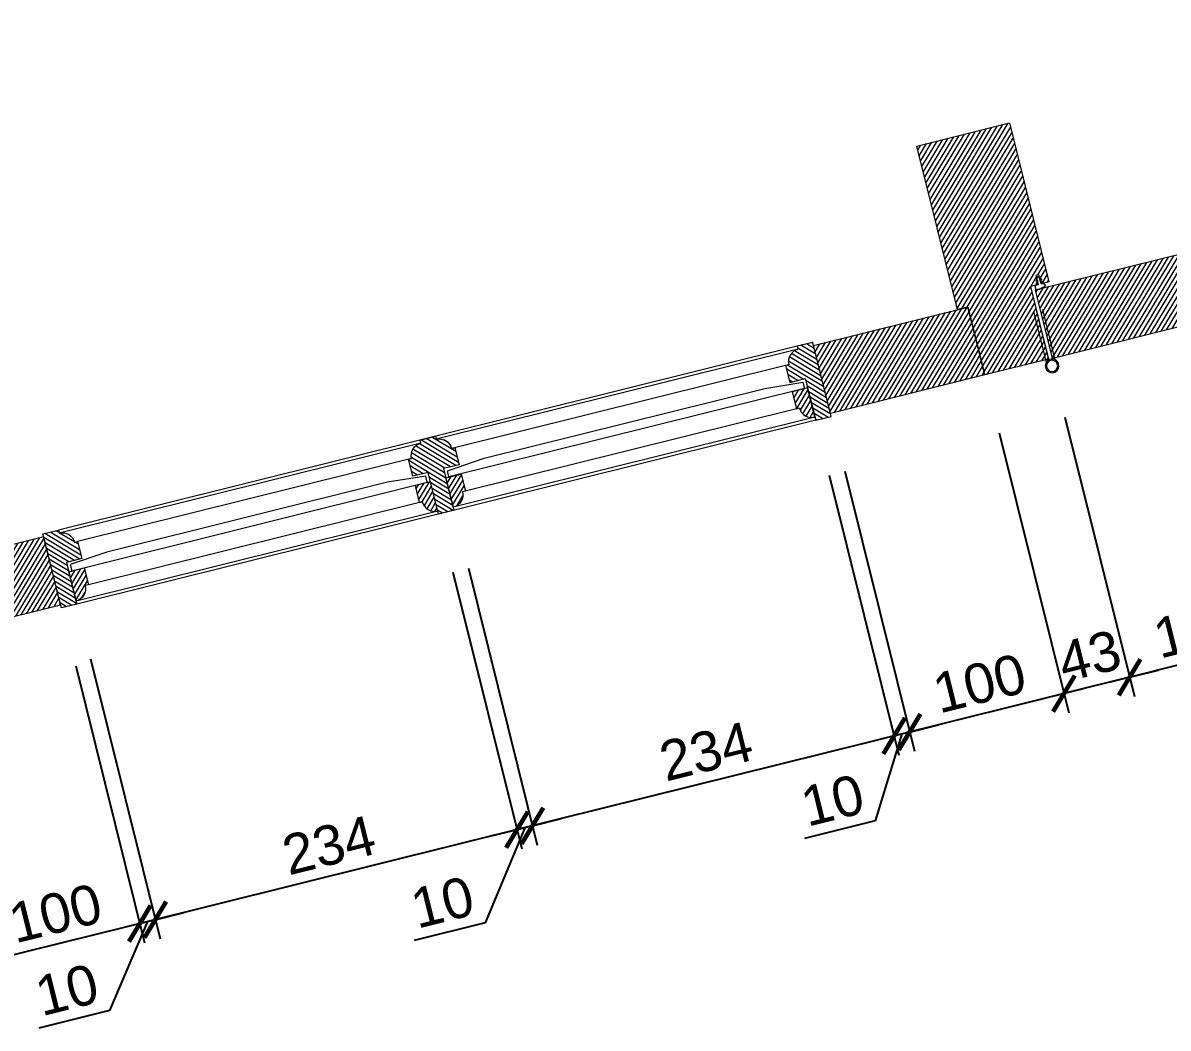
# Model space of a CAD drawing. Header units: inches. Extents: x 122939 to 389145, y 29603 to 574065.
# Drawn here: x 325581 to 326301, y 500528 to 501160 of the extents above; entities that cross this region are included whole.
import ezdxf

# ---------------------------------------------------------------- set-up
doc = ezdxf.new("R2010")
doc.units = ezdxf.units.IN
doc.header["$MEASUREMENT"] = 0
doc.layers.add('DETAIL', color=1, linetype='Continuous')
doc.layers.add('FURNITURE', color=252, linetype='Continuous')
doc.layers.add('GRC', color=41, linetype='Continuous', lineweight=0)
doc.styles.add('DA-dim', font='arial.ttf')
doc.dimstyles.new('DA-10', dxfattribs={"dimtxt": 25, "dimasz": 18.75, "dimexe": 12.5, "dimexo": 37.5, "dimgap": 6.25, "dimtad": 1, "dimdec": 0, "dimdsep": 46, "dimtxsty": 'DA-dim', "dimblk": 'ARCHTICK', "dimcen": 0, "dimdle": 12.5, "dimadec": 0, "dimazin": 0, "dimtfac": 1, "dimtdec": 0, "dimtix": 1, "dimtmove": 2, "dimatfit": 3, "dimfxl": 1, "dimarcsym": 0})
pattern_1 = [(135, (-4101.4994, -5827.568), (-1.76776695, -1.76776695), [])]
pattern_2 = [(135, (-3108.8667, -5827.568), (-1.76776695, -1.76776695), [])]
pattern_3 = [(135, (247.5, 0), (-1.76776695, -1.76776695), [])]

# ---------------------------------------------------------------- blocks, each defined once
blk = doc.blocks.new('A$C276B60FF')
at = {"layer": 'FURNITURE', "color": 0, "lineweight": 5}
for p, q in [((4.05, -4.71, -468.18), (5.32, -3.35, -468.18)), ((4.05, -6.41, -468.18), (5.19, -5.19, -468.18)), ((5.25, -4.42, -468.18), (4.16, -4.87, -468.18)), ((5.11, -6.16, -468.18), (4.16, -6.56, -468.18)), ((8, -4.71, -468.18), (6.72, -3.35, -468.18)), ((6.8, -4.42, -468.18), (7.89, -4.87, -468.18)), ((8, -6.41, -468.18), (6.86, -5.19, -468.18)), ((6.93, -6.16, -468.18), (7.89, -6.56, -468.18))]:
    blk.add_line(p, q, dxfattribs=at)
at = {"layer": 'FURNITURE', "color": 0, "lineweight": 5, "elevation": -468.18}
for points in [[(5.11, -6.16), (5.03, -7.29)], [(5.25, -4.42), (5.19, -5.19)], [(6.86, -5.19), (6.8, -4.42)], [(7.02, -7.29), (6.93, -6.16)]]:
    blk.add_lwpolyline(points, dxfattribs=at)
for points in [[(6.72, -3.35), (6.69, -2.95, 0.873613), (5.35, -2.96), (5.32, -3.35)], [(3.02, -9.86), (3.02, -7.87, -0.371091), (3.52, -7.37, -0.011049), (5.03, -7.29, -0.011049)], [(7.02, -7.29, -0.01116), (8.55, -7.37, -0.382087), (9.02, -7.87), (9.02, -9, -0.302252), (8.69, -9.48, -0.080721), (3.53, -10.36, -0.418), (3.02, -9.86)]]:
    blk.add_lwpolyline(points, format="xyb", dxfattribs=at)
at = {"layer": 'FURNITURE', "color": 0, "lineweight": 5}
for centre, start, end in [((4.12, -4.77, -468.18), 141.13248, 292.07286), ((4.12, -6.47, -468.18), 141.13248, 292.07286), ((7.92, -4.77, -468.18), 247.92714, 38.86752), ((7.92, -6.47, -468.18), 247.92714, 38.86752)]:
    blk.add_arc(centre, 0.1, start, end, dxfattribs=at)
blk = doc.blocks.new('french door top')
at = {"lineweight": 0}
h = blk.add_hatch(dxfattribs=at)
h.set_pattern_fill('ANSI31', color=8, scale=20, angle=90)
h.paths.add_polyline_path([(5903.73, 5862.51), (6003.73, 5862.51), (6003.73, 5906.51), (5903.73, 5906.51)])
h = blk.add_hatch(dxfattribs=at)
h.set_pattern_fill('ANSI31', color=8, scale=20)
h.paths.add_polyline_path([(6003.73, 5860.51), (6013.73, 5860.51), (6013.73, 5887.51), (6023.73, 5887.51), (6023.73, 5898.51), (6021.73, 5898.51, 0.414214), (6013.73, 5906.51), (6013.73, 5908.51), (6003.73, 5908.51)])
h = blk.add_hatch(dxfattribs=at)
h.set_pattern_fill('ANSI31', color=8, scale=20)
edge = h.paths.add_edge_path()
edge.add_line((6251.23, 5860.51), (6251.23, 5887.51))
edge.add_line((6251.23, 5887.51), (6241.23, 5887.51))
edge.add_line((6241.23, 5887.51), (6241.23, 5898.51))
edge.add_line((6241.23, 5898.51), (6243.23, 5898.51))
edge.add_arc((6251.23, 5898.51), 8, 90, 180, ccw=False)
edge.add_line((6251.23, 5906.51), (6251.23, 5908.51))
edge.add_line((6251.23, 5908.51), (6261.23, 5908.51))
edge.add_line((6261.23, 5908.51), (6261.23, 5906.51))
edge.add_arc((6261.23, 5898.51), 8, 0, 90, ccw=False)
edge.add_line((6269.23, 5898.51), (6271.23, 5898.51))
edge.add_line((6271.23, 5898.51), (6271.23, 5887.51))
edge.add_line((6271.23, 5887.51), (6261.23, 5887.51))
edge.add_line((6261.23, 5887.51), (6261.23, 5860.51))
edge.add_line((6261.23, 5860.51), (6251.23, 5860.51))
h = blk.add_hatch(dxfattribs=at)
h.set_pattern_fill('ANSI31', color=8, scale=20)
h.set_pattern_definition([(45, (247.5, 0), (-1.76776695, 1.76776695), [])])
edge = h.paths.add_edge_path()
edge.add_line((6498.73, 5860.51), (6498.73, 5887.51))
edge.add_line((6498.73, 5887.51), (6488.73, 5887.51))
edge.add_line((6488.73, 5887.51), (6488.73, 5898.51))
edge.add_line((6488.73, 5898.51), (6490.73, 5898.51))
edge.add_arc((6498.73, 5898.51), 8, 90, 180, ccw=False)
edge.add_line((6498.73, 5906.51), (6498.73, 5908.51))
edge.add_line((6498.73, 5908.51), (6508.73, 5908.51))
edge.add_line((6508.73, 5908.51), (6508.73, 5906.51))
edge.add_arc((6508.73, 5898.51), 8, 0, 90, ccw=False)
edge.add_line((6516.73, 5898.51), (6518.73, 5898.51))
edge.add_line((6518.73, 5898.51), (6518.73, 5887.51))
edge.add_line((6518.73, 5887.51), (6508.73, 5887.51))
edge.add_line((6508.73, 5887.51), (6508.73, 5860.51))
edge.add_line((6508.73, 5860.51), (6498.73, 5860.51))
h = blk.add_hatch(dxfattribs=at)
h.set_pattern_fill('ANSI31', color=8, scale=20)
h.paths.add_polyline_path([(6736.23, 5898.51), (6738.23, 5898.51, -0.414214), (6746.23, 5906.51), (6746.23, 5908.51), (6756.23, 5908.51), (6756.23, 5860.51), (6746.23, 5860.51), (6746.23, 5887.51), (6736.23, 5887.51)])
h = blk.add_hatch(dxfattribs=at)
h.set_pattern_fill('ANSI31', color=8, scale=20, angle=90)
edge = h.paths.add_edge_path()
edge.add_line((6856.23, 5862.51), (6756.23, 5862.51))
edge.add_line((6756.23, 5862.51), (6756.23, 5906.51))
edge.add_line((6756.23, 5906.51), (6855.8, 5906.51))
edge.add_line((6855.8, 5906.51), (6855.8, 5862.51))
h = blk.add_hatch(dxfattribs=at)
h.set_pattern_fill('ANSI31', color=8, scale=20, angle=90)
h.paths.add_polyline_path([(6023.73, 5881.51), (6013.73, 5881.51), (6013.73, 5862.51, 0.414214), (6021.73, 5870.51), (6023.73, 5870.51)])
h = blk.add_hatch(dxfattribs=at)
h.set_pattern_fill('ANSI31', color=8, scale=20, angle=90)
edge = h.paths.add_edge_path()
edge.add_line((6251.23, 5862.51), (6251.23, 5881.51))
edge.add_line((6251.23, 5881.51), (6241.23, 5881.51))
edge.add_line((6241.23, 5881.51), (6241.23, 5870.51))
edge.add_line((6241.23, 5870.51), (6243.23, 5870.51))
edge.add_arc((6251.23, 5870.51), 8, 180, 270)
h = blk.add_hatch(dxfattribs=at)
h.set_pattern_fill('ANSI31', color=8, scale=20, angle=90)
edge = h.paths.add_edge_path()
edge.add_line((6261.23, 5862.51), (6261.23, 5881.51))
edge.add_line((6261.23, 5881.51), (6271.23, 5881.51))
edge.add_line((6271.23, 5881.51), (6271.23, 5870.51))
edge.add_line((6271.23, 5870.51), (6269.23, 5870.51))
edge.add_arc((6261.23, 5870.51), 8, -90, 0, ccw=False)
h = blk.add_hatch(dxfattribs=at)
h.set_pattern_fill('ANSI31', color=8, scale=20, angle=90)
h.set_pattern_definition(pattern_3)
edge = h.paths.add_edge_path()
edge.add_line((6498.73, 5862.51), (6498.73, 5881.51))
edge.add_line((6498.73, 5881.51), (6488.73, 5881.51))
edge.add_line((6488.73, 5881.51), (6488.73, 5870.51))
edge.add_line((6488.73, 5870.51), (6490.73, 5870.51))
edge.add_arc((6498.73, 5870.51), 8, 180, 270)
h = blk.add_hatch(dxfattribs=at)
h.set_pattern_fill('ANSI31', color=8, scale=20, angle=90)
h.set_pattern_definition(pattern_3)
edge = h.paths.add_edge_path()
edge.add_line((6508.73, 5862.51), (6508.73, 5881.51))
edge.add_line((6508.73, 5881.51), (6518.73, 5881.51))
edge.add_line((6518.73, 5881.51), (6518.73, 5870.51))
edge.add_line((6518.73, 5870.51), (6516.73, 5870.51))
edge.add_arc((6508.73, 5870.51), 8, -90, 0, ccw=False)
h = blk.add_hatch(dxfattribs=at)
h.set_pattern_fill('ANSI31', color=8, scale=20, angle=90)
h.paths.add_polyline_path([(6736.23, 5881.51), (6746.23, 5881.51), (6746.23, 5862.51, -0.414214), (6738.23, 5870.51), (6736.23, 5870.51)])
at = {"color": 8, "lineweight": 0}
for p, q in [((6746.23, 5908.51), (6013.73, 5908.51)), ((6251.23, 5906.51), (6013.73, 5906.51)), ((6498.73, 5906.51), (6261.23, 5906.51)), ((6746.23, 5906.51), (6508.73, 5906.51)), ((6243.23, 5898.51), (6021.73, 5898.51)), ((6490.73, 5898.51), (6269.23, 5898.51)), ((6736.23, 5898.51), (6516.73, 5898.51)), ((6243.23, 5870.51), (6021.73, 5870.51)), ((6490.73, 5870.51), (6269.23, 5870.51)), ((6736.23, 5870.51), (6516.73, 5870.51)), ((6251.23, 5862.51), (6013.73, 5862.51)), ((6498.73, 5862.51), (6261.23, 5862.51)), ((6746.23, 5862.51), (6508.73, 5862.51)), ((6746.23, 5860.51), (6013.73, 5860.51))]:
    blk.add_line(p, q, dxfattribs=at)
at = {"color": 0, "lineweight": -2, "elevation": 0}
for points in [[(5903.73, 5862.51), (6003.73, 5862.51), (6003.73, 5906.51), (5903.73, 5906.51), (5903.73, 5862.51)], [(6856.23, 5862.51), (6756.23, 5862.51), (6756.23, 5906.51), (6855.8, 5906.51), (6855.8, 5862.51)]]:
    blk.add_lwpolyline(points, dxfattribs=at)
for points in [[(6013.73, 5860.51), (6003.73, 5860.51), (6003.73, 5908.51), (6013.73, 5908.51), (6013.73, 5906.51, -0.414214), (6021.73, 5898.51), (6023.73, 5898.51), (6023.73, 5887.51), (6013.73, 5887.51), (6013.73, 5860.51)], [(6746.23, 5860.51), (6756.23, 5860.51), (6756.23, 5908.51), (6746.23, 5908.51), (6746.23, 5906.51, 0.414214), (6738.23, 5898.51), (6736.23, 5898.51), (6736.23, 5887.51), (6746.23, 5887.51), (6746.23, 5860.51)], [(6013.73, 5862.51), (6013.73, 5881.51), (6023.73, 5881.51), (6023.73, 5870.51), (6021.73, 5870.51, -0.414214), (6013.73, 5862.51, 1)], [(6251.23, 5862.51), (6251.23, 5881.51), (6241.23, 5881.51), (6241.23, 5870.51), (6243.23, 5870.51, 0.414214), (6251.23, 5862.51, -1)], [(6261.23, 5862.51), (6261.23, 5881.51), (6271.23, 5881.51), (6271.23, 5870.51), (6269.23, 5870.51, -0.414214), (6261.23, 5862.51, 1)], [(6746.23, 5862.51), (6746.23, 5881.51), (6736.23, 5881.51), (6736.23, 5870.51), (6738.23, 5870.51, 0.414214), (6746.23, 5862.51, -1)]]:
    blk.add_lwpolyline(points, format="xyb", dxfattribs=at)
blk.add_lwpolyline([(6251.23, 5860.51), (6251.23, 5887.51), (6241.23, 5887.51), (6241.23, 5898.51), (6243.23, 5898.51, -0.414214), (6251.23, 5906.51), (6251.23, 5908.51), (6261.23, 5908.51), (6261.23, 5906.51, -0.414214), (6269.23, 5898.51), (6271.23, 5898.51), (6271.23, 5887.51), (6261.23, 5887.51), (6261.23, 5860.51)], format="xyb", close=True, dxfattribs=at)
at = {"color": 0, "lineweight": -2}
blk.add_lwpolyline([(6508.73, 5860.51), (6508.73, 5887.51), (6518.73, 5887.51), (6518.73, 5898.51), (6516.73, 5898.51, 0.414214), (6508.73, 5906.51), (6508.73, 5908.51), (6498.73, 5908.51), (6498.73, 5906.51, 0.414214), (6490.73, 5898.51), (6488.73, 5898.51), (6488.73, 5887.51), (6498.73, 5887.51), (6498.73, 5860.51)], format="xyb", close=True, dxfattribs=at)
at = {"color": 0, "elevation": 0}
for points in [[(6039.98, 5887.67), (6015.73, 5885.67), (6015.73, 5881.67), (6249.23, 5881.67), (6249.23, 5885.67), (6224.99, 5887.67)], [(6534.98, 5887.67), (6510.73, 5885.67), (6510.73, 5881.67), (6744.23, 5881.67), (6744.23, 5885.67), (6719.99, 5887.67)]]:
    blk.add_lwpolyline(points, close=True, dxfattribs=at)
at = {"color": 0}
blk.add_lwpolyline([(6287.48, 5887.67), (6263.23, 5885.67), (6263.23, 5881.67), (6496.73, 5881.67), (6496.73, 5885.67), (6472.49, 5887.67)], close=True, dxfattribs=at)
at = {"color": 0, "lineweight": -2}
for points in [[(6498.73, 5862.51), (6498.73, 5881.51), (6488.73, 5881.51), (6488.73, 5870.51), (6490.73, 5870.51, 0.414214), (6498.73, 5862.51, -1)], [(6508.73, 5862.51), (6508.73, 5881.51), (6518.73, 5881.51), (6518.73, 5870.51), (6516.73, 5870.51, -0.414214), (6508.73, 5862.51, 1)]]:
    blk.add_lwpolyline(points, format="xyb", dxfattribs=at)
blk = doc.blocks.new('A$C419e398c')
at = {"lineweight": 0}
h = blk.add_hatch(dxfattribs=at)
h.set_pattern_fill('ANSI31', color=8, scale=20)
h.set_pattern_definition([(45, (-3359.5162, -5827.568), (-1.76776695, 1.76776695), [])])
h.paths.add_polyline_path([(223.28, 380.3), (221.28, 380.3, -0.414214), (213.28, 372.3), (213.28, 370.3), (203.28, 370.3), (203.28, 418.3), (213.28, 418.3), (213.28, 391.3), (223.28, 391.3)])
h = blk.add_hatch(dxfattribs=at)
h.set_pattern_fill('ANSI31', color=8, scale=20)
h.set_pattern_definition([(45, (-3108.8667, -5827.568), (-1.76776695, 1.76776695), [])])
edge = h.paths.add_edge_path()
edge.add_line((457.63, 418.3), (457.63, 391.3))
edge.add_line((457.63, 391.3), (467.63, 391.3))
edge.add_line((467.63, 391.3), (467.63, 380.3))
edge.add_line((467.63, 380.3), (465.63, 380.3))
edge.add_arc((457.63, 380.3), 8, -90.00012, -0.00012, ccw=False)
edge.add_line((457.63, 372.3), (457.63, 370.3))
edge.add_line((457.63, 370.3), (447.63, 370.3))
edge.add_line((447.63, 370.3), (447.63, 372.3))
edge.add_arc((447.63, 380.3), 8, -180.00012, -90.00012, ccw=False)
edge.add_line((439.63, 380.3), (437.63, 380.3))
edge.add_line((437.63, 380.3), (437.63, 391.3))
edge.add_line((437.63, 391.3), (447.63, 391.3))
edge.add_line((447.63, 391.3), (447.63, 418.3))
edge.add_line((447.63, 418.3), (457.63, 418.3))
h = blk.add_hatch(dxfattribs=at)
h.set_pattern_fill('ANSI31', color=8, scale=20)
h.set_pattern_definition([(45, (-4103.5846, -5827.568), (-1.76776695, 1.76776695), [])])
h.paths.add_polyline_path([(682.07, 380.3), (684.07, 380.3, 0.414214), (692.07, 372.3), (692.07, 370.3), (702.07, 370.3), (702.07, 418.3), (692.07, 418.3), (692.07, 391.3), (682.07, 391.3)])
h = blk.add_hatch(dxfattribs=at)
h.set_pattern_fill('ANSI31', color=8, scale=20, angle=90)
h.set_pattern_definition(pattern_1)
h.paths.add_polyline_path([(103.28, 416.3), (203.28, 416.3), (203.28, 372.3), (103.28, 372.3)])
h = blk.add_hatch(dxfattribs=at)
h.set_pattern_fill('ANSI31', color=8, scale=20, angle=90)
h.set_pattern_definition([(135, (-3359.5162, -5827.568), (-1.76776695, -1.76776695), [])])
h.paths.add_polyline_path([(223.28, 397.3), (213.28, 397.3), (213.28, 416.3, -0.414214), (221.28, 408.3), (223.28, 408.3)])
h = blk.add_hatch(dxfattribs=at)
h.set_pattern_fill('ANSI31', color=8, scale=20, angle=90)
h.set_pattern_definition(pattern_2)
edge = h.paths.add_edge_path()
edge.add_line((447.63, 416.3), (447.63, 397.3))
edge.add_line((447.63, 397.3), (437.63, 397.3))
edge.add_line((437.63, 397.3), (437.63, 408.3))
edge.add_line((437.63, 408.3), (439.63, 408.3))
edge.add_arc((447.63, 408.3), 8, -270.00012, -180.00012, ccw=False)
h = blk.add_hatch(dxfattribs=at)
h.set_pattern_fill('ANSI31', color=8, scale=20, angle=90)
h.set_pattern_definition(pattern_2)
edge = h.paths.add_edge_path()
edge.add_line((457.63, 416.3), (457.63, 397.3))
edge.add_line((457.63, 397.3), (467.63, 397.3))
edge.add_line((467.63, 397.3), (467.63, 408.3))
edge.add_line((467.63, 408.3), (465.63, 408.3))
edge.add_arc((457.63, 408.3), 8, -0.00012, 89.99988)
h = blk.add_hatch(dxfattribs=at)
h.set_pattern_fill('ANSI31', color=8, scale=20, angle=90)
h.set_pattern_definition([(135, (-4103.5846, -5827.568), (-1.76776695, -1.76776695), [])])
h.paths.add_polyline_path([(682.07, 397.3), (692.07, 397.3), (692.07, 416.3, 0.414214), (684.07, 408.3), (682.07, 408.3)])
h = blk.add_hatch(dxfattribs=at)
h.set_pattern_fill('ANSI31', color=8, scale=20, angle=90)
h.set_pattern_definition(pattern_1)
h.paths.add_polyline_path([(801.98, 416.3), (701.98, 416.3), (701.98, 372.3), (801.98, 372.3)])
h = blk.add_hatch(dxfattribs=at)
h.set_pattern_fill('ANSI31', color=8, scale=20, angle=90)
h.set_pattern_definition(pattern_1)
h.paths.add_polyline_path([(795.27, 372.3), (795.27, 266.3), (855.27, 266.3), (855.27, 369.3), (850.27, 369.3), (850.27, 363.3), (848.27, 363.3), (848.27, 369.3), (843.27, 369.3), (843.27, 416.3), (801.98, 416.3), (801.98, 372.3)])
at = {"color": 8, "lineweight": 0}
for p, q in [((691.98, 418.3, 0), (213.28, 418.3, 0)), ((447.63, 416.3, 0), (213.28, 416.3, 0)), ((691.98, 416.3, 0), (457.63, 416.3, 0)), ((439.63, 408.3, 0), (223.28, 408.3, 0)), ((681.98, 408.3, 0), (465.63, 408.3, 0)), ((439.63, 380.3, 0), (223.28, 380.3, 0)), ((681.98, 380.3, 0), (465.63, 380.3, 0)), ((447.63, 372.3, 0), (213.28, 372.3, 0)), ((695.45, 370.3, 0), (213.28, 370.3, 0)), ((691.98, 372.3, 0), (457.63, 372.3, 0))]:
    blk.add_line(p, q, dxfattribs=at)
at = {"color": 252}
for p, q in [((841.61, 417.77, 0), (841.61, 385.2, 0)), ((847.36, 417.77, 0), (847.36, 385.2, 0)), ((843.27, 385.2, 0), (843.27, 416.85, 0)), ((845.7, 385.2, 0), (845.7, 416.85, 0))]:
    blk.add_line(p, q, dxfattribs=at)
at = {"color": 0, "lineweight": -2}
blk.add_line((459.01, 407.76, 0), (459.04, 407.76, 0), dxfattribs=at)
at = {"color": 0, "lineweight": -2, "elevation": 0}
for points in [[(213.28, 418.3), (203.28, 418.3), (203.28, 370.3), (213.28, 370.3), (213.28, 372.3, 0.414214), (221.28, 380.3), (223.28, 380.3), (223.28, 391.3), (213.28, 391.3), (213.28, 418.3)], [(691.98, 418.3), (701.98, 418.3), (701.98, 370.3), (691.98, 370.3), (691.98, 372.3, -0.414214), (683.98, 380.3), (681.98, 380.3), (681.98, 391.3), (691.98, 391.3), (691.98, 418.3)], [(213.28, 416.3), (213.28, 397.3), (223.28, 397.3), (223.28, 408.3), (221.28, 408.3, 0.414214), (213.28, 416.3, -1)], [(447.63, 416.3), (447.63, 397.3), (437.63, 397.3), (437.63, 408.3), (439.63, 408.3, -0.414214), (447.63, 416.3, 1)], [(457.63, 416.3), (457.63, 397.3), (467.63, 397.3), (467.63, 408.3), (465.63, 408.3, 0.414214), (457.63, 416.3, -1)], [(691.98, 416.3), (691.98, 397.3), (681.98, 397.3), (681.98, 408.3), (683.98, 408.3, -0.414214), (691.98, 416.3, 1)]]:
    blk.add_lwpolyline(points, format="xyb", dxfattribs=at)
blk.add_lwpolyline([(447.63, 418.3), (447.63, 391.3), (437.63, 391.3), (437.63, 380.3), (439.63, 380.3, 0.414214), (447.63, 372.3), (447.63, 370.3), (457.63, 370.3), (457.63, 372.3, 0.414214), (465.63, 380.3), (467.63, 380.3), (467.63, 391.3), (457.63, 391.3), (457.63, 418.3)], format="xyb", close=True, dxfattribs=at)
for points in [[(103.28, 416.3), (203.28, 416.3), (203.28, 372.3), (103.28, 372.3), (103.28, 416.3)], [(801.98, 416.3), (701.98, 416.3), (701.98, 372.3), (801.98, 372.3), (801.98, 416.3)]]:
    blk.add_lwpolyline(points, dxfattribs=at)
blk.add_lwpolyline([(795.27, 372.3), (795.27, 266.3), (855.27, 266.3), (855.27, 369.3), (850.27, 369.3), (850.27, 363.3), (848.27, 363.3), (848.27, 369.3), (843.27, 369.3), (843.27, 416.3), (801.98, 416.3), (801.98, 372.3)], close=True, dxfattribs=at)
at = {"color": 0, "elevation": 0}
for points in [[(239.53, 391.13), (215.28, 393.13), (215.28, 397.13), (445.63, 397.13), (445.63, 393.13), (421.38, 391.13)], [(665.74, 391.13), (689.98, 393.13), (689.98, 397.13), (459.63, 397.13), (459.63, 393.13), (483.88, 391.13)]]:
    blk.add_lwpolyline(points, close=True, dxfattribs=at)
at = {"color": 252}
for radius in [4.31, 3.53]:
    blk.add_circle((844.48, 420.98, 0), radius, dxfattribs=at)
at = {"color": 0, "rotation": 179.999884685727}
blk.add_blockref('french door top', (7701.51, 6278.79, 0), dxfattribs=at)
at = {"xscale": -1, "rotation": 179.9998846857269}
blk.add_blockref('A$C276B60FF', (843.31, 362.01, 468.18), dxfattribs=at)
blk = doc.blocks.new('floor plan')
at = {"xscale": -1, "rotation": 179.9997670953166}
blk.add_blockref('A$C419e398c', (-1831.91, -152.26, 0), dxfattribs=at)
blk = doc.blocks.new('_ARCHTICK')
at = {"color": 0, "linetype": 'ByBlock', "const_width": 0.15}
blk.add_lwpolyline([(-0.5, -0.5), (0.5, 0.5)], dxfattribs=at)
blk = doc.blocks.new('*D569')
at = {"layer": 'Defpoints', "color": 0, "transparency": 16777216}
for p in [(326325.1, 500973.67), (326227.39, 500948.97), (326277.14, 500749.03)]:
    blk.add_point(p, dxfattribs=at)
at = {"layer": 'DETAIL', "color": 0, "lineweight": -2, "transparency": 16777216}
for p, q in [((326334.15, 500937.28), (326377.96, 500761.23)), ((326236.44, 500912.58), (326280.16, 500736.9)), ((326387.07, 500776.38), (326265.01, 500746.01))]:
    blk.add_line(p, q, dxfattribs=at)
at = {"layer": 'DETAIL', "color": 0, "lineweight": -2, "transparency": 16777216, "xscale": 18.75, "yscale": 18.75, "zscale": 18.75}
for p, rotation in [((326374.94, 500773.36), 13.9714232829857), ((326277.14, 500749.03), 193.9714232829857)]:
    blk.add_blockref('_ARCHTICK', p, dxfattribs=dict(at, rotation=rotation))
at = {"layer": 'DETAIL', "color": 0, "transparency": 16777216, "insert": (326321.45, 500779.64), "char_height": 25, "attachment_point": 5, "rotation": 13.97142, "style": 'DA-dim'}
blk.add_mtext('101', dxfattribs=at)
blk = doc.blocks.new('*D570')
at = {"layer": 'Defpoints', "color": 0, "transparency": 16777216}
for p in [(326227.39, 500948.97), (326186.06, 500939.07), (326235.89, 500738.77)]:
    blk.add_point(p, dxfattribs=at)
at = {"layer": 'DETAIL', "color": 0, "lineweight": -2, "transparency": 16777216}
for p, q in [((326236.44, 500912.58), (326280.16, 500736.9)), ((326195.11, 500902.68), (326238.91, 500726.64)), ((326277.14, 500749.03), (326235.89, 500738.77)), ((326277.14, 500749.03), (326295.33, 500753.55)), ((326235.89, 500738.77), (326217.7, 500734.24))]:
    blk.add_line(p, q, dxfattribs=at)
at = {"layer": 'DETAIL', "color": 0, "lineweight": -2, "transparency": 16777216, "xscale": 18.75, "yscale": 18.75, "zscale": 18.75}
for p, rotation in [((326277.14, 500749.03), 193.9714232829857), ((326235.89, 500738.77), 13.9714232829857)]:
    blk.add_blockref('_ARCHTICK', p, dxfattribs=dict(at, rotation=rotation))
at = {"layer": 'DETAIL', "color": 0, "transparency": 16777216, "insert": (326251.92, 500762.36), "char_height": 25, "attachment_point": 5, "rotation": 13.97142, "style": 'DA-dim'}
blk.add_mtext('43', dxfattribs=at)
blk = doc.blocks.new('*D571')
at = {"layer": 'Defpoints', "color": 0, "transparency": 16777216}
for p in [(326186.06, 500939.07), (326089.02, 500914.93), (326138.85, 500714.62)]:
    blk.add_point(p, dxfattribs=at)
at = {"layer": 'DETAIL', "color": 0, "lineweight": -2, "transparency": 16777216}
for p, q in [((326195.11, 500902.68), (326238.91, 500726.64)), ((326098.07, 500878.54), (326141.87, 500702.49)), ((326248.02, 500741.78), (326126.72, 500711.6))]:
    blk.add_line(p, q, dxfattribs=at)
at = {"layer": 'DETAIL', "color": 0, "lineweight": -2, "transparency": 16777216, "xscale": 18.75, "yscale": 18.75, "zscale": 18.75}
for p, rotation in [((326235.89, 500738.77), 13.9714232829857), ((326138.85, 500714.62), 193.9714232829857)]:
    blk.add_blockref('_ARCHTICK', p, dxfattribs=dict(at, rotation=rotation))
at = {"layer": 'DETAIL', "color": 0, "transparency": 16777216, "insert": (326182.78, 500745.15), "char_height": 25, "attachment_point": 5, "rotation": 13.97142, "style": 'DA-dim'}
blk.add_mtext('100', dxfattribs=at)
blk = doc.blocks.new('*D572')
at = {"layer": 'Defpoints', "color": 0, "transparency": 16777216}
for p in [(326079.31, 500912.52), (326089.02, 500914.93), (326129.15, 500712.21)]:
    blk.add_point(p, dxfattribs=at)
at = {"layer": 'DETAIL', "color": 0, "lineweight": -2, "transparency": 16777216}
for p, q in [((326098.07, 500878.54), (326141.87, 500702.49)), ((326088.37, 500876.13), (326132.17, 500700.08)), ((326138.85, 500714.62), (326157.05, 500719.15)), ((326129.15, 500712.21), (326110.95, 500707.68)), ((326134, 500713.41), (326117.23, 500658.7)), ((326138.85, 500714.62), (326129.15, 500712.21)), ((326138.85, 500714.62), (326129.15, 500712.21)), ((326117.23, 500658.7), (326072.71, 500647.63))]:
    blk.add_line(p, q, dxfattribs=at)
at = {"layer": 'DETAIL', "color": 0, "lineweight": -2, "transparency": 16777216, "xscale": 18.75, "yscale": 18.75, "zscale": 18.75}
for p, rotation in [((326129.15, 500712.21), 13.9714232829857), ((326138.85, 500714.62), 193.9714232829857)]:
    blk.add_blockref('_ARCHTICK', p, dxfattribs=dict(at, rotation=rotation))
at = {"layer": 'DETAIL', "color": 0, "transparency": 16777216, "insert": (326090.38, 500671.62), "char_height": 25, "attachment_point": 5, "rotation": 13.97142, "style": 'DA-dim'}
blk.add_mtext('10', dxfattribs=at)
blk = doc.blocks.new('*D573')
at = {"layer": 'Defpoints', "color": 0, "transparency": 16777216}
for p in [(326079.31, 500912.52), (325852.38, 500854), (325901.73, 500655.63)]:
    blk.add_point(p, dxfattribs=at)
at = {"layer": 'DETAIL', "color": 0, "lineweight": -2, "transparency": 16777216}
for p, q in [((326088.37, 500876.13), (326132.17, 500700.08)), ((325861.43, 500817.6), (325904.75, 500643.5)), ((326141.28, 500715.23), (325889.6, 500652.61))]:
    blk.add_line(p, q, dxfattribs=at)
at = {"layer": 'DETAIL', "color": 0, "lineweight": -2, "transparency": 16777216, "xscale": 18.75, "yscale": 18.75, "zscale": 18.75}
for p, rotation in [((326129.15, 500712.21), 13.9714232829857), ((325901.73, 500655.63), 193.9714232829857)]:
    blk.add_blockref('_ARCHTICK', p, dxfattribs=dict(at, rotation=rotation))
at = {"layer": 'DETAIL', "color": 0, "transparency": 16777216, "insert": (326010.85, 500702.38), "char_height": 25, "attachment_point": 5, "rotation": 13.97142, "style": 'DA-dim'}
blk.add_mtext('234', dxfattribs=at)
blk = doc.blocks.new('*D574')
at = {"layer": 'Defpoints', "color": 0, "transparency": 16777216}
for p in [(325842.67, 500851.58), (325852.38, 500854), (325892.03, 500653.21)]:
    blk.add_point(p, dxfattribs=at)
at = {"layer": 'DETAIL', "color": 0, "lineweight": -2, "transparency": 16777216}
for p, q in [((325851.73, 500815.19), (325895.04, 500641.08)), ((325861.43, 500817.6), (325904.75, 500643.5)), ((325896.88, 500654.42), (325871.97, 500594.61)), ((325901.73, 500655.63), (325892.03, 500653.21)), ((325901.73, 500655.63), (325892.03, 500653.21)), ((325901.73, 500655.63), (325919.93, 500660.15)), ((325892.03, 500653.21), (325873.83, 500648.68)), ((325871.97, 500594.61), (325827.45, 500583.53))]:
    blk.add_line(p, q, dxfattribs=at)
at = {"layer": 'DETAIL', "color": 0, "lineweight": -2, "transparency": 16777216, "xscale": 18.75, "yscale": 18.75, "zscale": 18.75}
for p, rotation in [((325901.73, 500655.63), 193.9714232829857), ((325892.03, 500653.21), 13.9714232829857)]:
    blk.add_blockref('_ARCHTICK', p, dxfattribs=dict(at, rotation=rotation))
at = {"layer": 'DETAIL', "color": 0, "transparency": 16777216, "insert": (325845.12, 500607.52), "char_height": 25, "attachment_point": 5, "rotation": 13.97142, "style": 'DA-dim'}
blk.add_mtext('10', dxfattribs=at)
blk = doc.blocks.new('*D575')
at = {"layer": 'Defpoints', "color": 0, "transparency": 16777216}
for p in [(325842.67, 500851.58), (325614.77, 500796.94), (325664.61, 500596.63)]:
    blk.add_point(p, dxfattribs=at)
at = {"layer": 'DETAIL', "color": 0, "lineweight": -2, "transparency": 16777216}
for p, q in [((325851.73, 500815.19), (325895.04, 500641.08)), ((325623.83, 500760.55), (325667.63, 500584.5)), ((325904.16, 500656.23), (325652.48, 500593.61))]:
    blk.add_line(p, q, dxfattribs=at)
at = {"layer": 'DETAIL', "color": 0, "lineweight": -2, "transparency": 16777216, "xscale": 18.75, "yscale": 18.75, "zscale": 18.75}
for p, rotation in [((325892.03, 500653.21), 13.9714232829857), ((325664.61, 500596.63), 193.9714232829857)]:
    blk.add_blockref('_ARCHTICK', p, dxfattribs=dict(at, rotation=rotation))
at = {"layer": 'DETAIL', "color": 0, "transparency": 16777216, "insert": (325773.73, 500643.38), "char_height": 25, "attachment_point": 5, "rotation": 13.97142, "style": 'DA-dim'}
blk.add_mtext('234', dxfattribs=at)
blk = doc.blocks.new('*D576')
at = {"layer": 'Defpoints', "color": 0, "transparency": 16777216}
for p in [(325605.55, 500792.59), (325614.77, 500796.94), (325654.9, 500594.22)]:
    blk.add_point(p, dxfattribs=at)
at = {"layer": 'DETAIL', "color": 0, "lineweight": -2, "transparency": 16777216}
for p, q in [((325614.6, 500756.2), (325657.92, 500582.09)), ((325623.83, 500760.55), (325667.63, 500584.5)), ((325664.61, 500596.63), (325654.9, 500594.22)), ((325664.61, 500596.63), (325654.9, 500594.22)), ((325664.61, 500596.63), (325682.8, 500601.16)), ((325659.76, 500595.42), (325635.88, 500539.55)), ((325654.9, 500594.22), (325636.71, 500589.69)), ((325635.88, 500539.55), (325591.36, 500528.47))]:
    blk.add_line(p, q, dxfattribs=at)
at = {"layer": 'DETAIL', "color": 0, "lineweight": -2, "transparency": 16777216, "xscale": 18.75, "yscale": 18.75, "zscale": 18.75}
for p, rotation in [((325654.9, 500594.22), 13.9714232829857), ((325664.61, 500596.63), 193.9714232829857)]:
    blk.add_blockref('_ARCHTICK', p, dxfattribs=dict(at, rotation=rotation))
at = {"layer": 'DETAIL', "color": 0, "transparency": 16777216, "insert": (325609.03, 500552.46), "char_height": 25, "attachment_point": 5, "rotation": 13.97142, "style": 'DA-dim'}
blk.add_mtext('10', dxfattribs=at)
blk = doc.blocks.new('*D577')
at = {"layer": 'Defpoints', "color": 0, "transparency": 16777216}
for p in [(325605.55, 500792.59), (325508.03, 500770.38), (325557.86, 500570.07)]:
    blk.add_point(p, dxfattribs=at)
at = {"layer": 'DETAIL', "color": 0, "lineweight": -2, "transparency": 16777216}
for p, q in [((325614.6, 500756.2), (325657.92, 500582.09)), ((325517.08, 500733.99), (325560.88, 500557.94)), ((325667.04, 500597.23), (325545.73, 500567.05))]:
    blk.add_line(p, q, dxfattribs=at)
at = {"layer": 'DETAIL', "color": 0, "lineweight": -2, "transparency": 16777216, "xscale": 18.75, "yscale": 18.75, "zscale": 18.75}
for p, rotation in [((325654.9, 500594.22), 13.9714232829857), ((325557.86, 500570.07), 193.9714232829857)]:
    blk.add_blockref('_ARCHTICK', p, dxfattribs=dict(at, rotation=rotation))
at = {"layer": 'DETAIL', "color": 0, "transparency": 16777216, "insert": (325601.79, 500600.6), "char_height": 25, "attachment_point": 5, "rotation": 13.97142, "style": 'DA-dim'}
blk.add_mtext('100', dxfattribs=at)

msp = doc.modelspace()

# ---------------------------------------------------------------- block references
at = {"layer": 'GRC', "rotation": 13.9714232829857}
msp.add_blockref('floor plan', (327048.248, 501739.484, 0), dxfattribs=at)

# ---------------------------------------------------------------- next in the draw order: dimensions: what is measured, and where the dimension line sits
at = {"layer": 'DETAIL'}
for base, p1, p2, picture, middle in [((326277.137, 500749.027, 0), (326325.101, 500973.668, 0), (326227.391, 500948.974, 0), '*D569', (326321.447, 500779.645, 0)), ((326235.894, 500738.766, 0), (326227.391, 500948.974, 0), (326186.058, 500939.075, 0), '*D570', (326251.923, 500762.356, 0)), ((326138.853, 500714.622, 0), (326186.058, 500939.075, 0), (326089.016, 500914.931, 0), '*D571', (326182.783, 500745.145, 0)), ((325901.731, 500655.626, 0), (326079.312, 500912.517, 0), (325852.377, 500853.995, 0), '*D573', (326010.847, 500702.377, 0)), ((325664.609, 500596.631, 0), (325842.673, 500851.581, 0), (325614.772, 500796.941, 0), '*D575', (325773.725, 500643.381, 0)), ((325557.863, 500570.073, 0), (325605.551, 500792.586, 0), (325508.026, 500770.383, 0), '*D577', (325601.793, 500600.596, 0))]:
    dim = msp.add_linear_dim(base=base, p1=p1, p2=p2, angle=13.971423, dimstyle='DA-10', dxfattribs=at)
    dim.commit()
    dim.dimension.update_dxf_attribs({"geometry": picture, "text_midpoint": middle})
for base, p1, p2, picture, middle in [((326129.148, 500712.207, 0), (326089.016, 500914.931, 0), (326079.312, 500912.517, 0), '*D572', (326111.161, 500657.194, 0)), ((325892.027, 500653.212, 0), (325852.377, 500853.995, 0), (325842.673, 500851.581, 0), '*D574', (325865.905, 500593.097, 0)), ((325654.905, 500594.216, 0), (325614.772, 500796.941, 0), (325605.551, 500792.586, 0), '*D576', (325629.811, 500538.041, 0))]:
    dim = msp.add_linear_dim(base=base, p1=p1, p2=p2, angle=13.971423, dimstyle='DA-10', override={"dimtmove": 1}, dxfattribs=at)
    dim.commit()
    dim.dimension.update_dxf_attribs({"geometry": picture, "text_midpoint": middle, "dimtype": 160})

doc.saveas('drawing.dxf')
